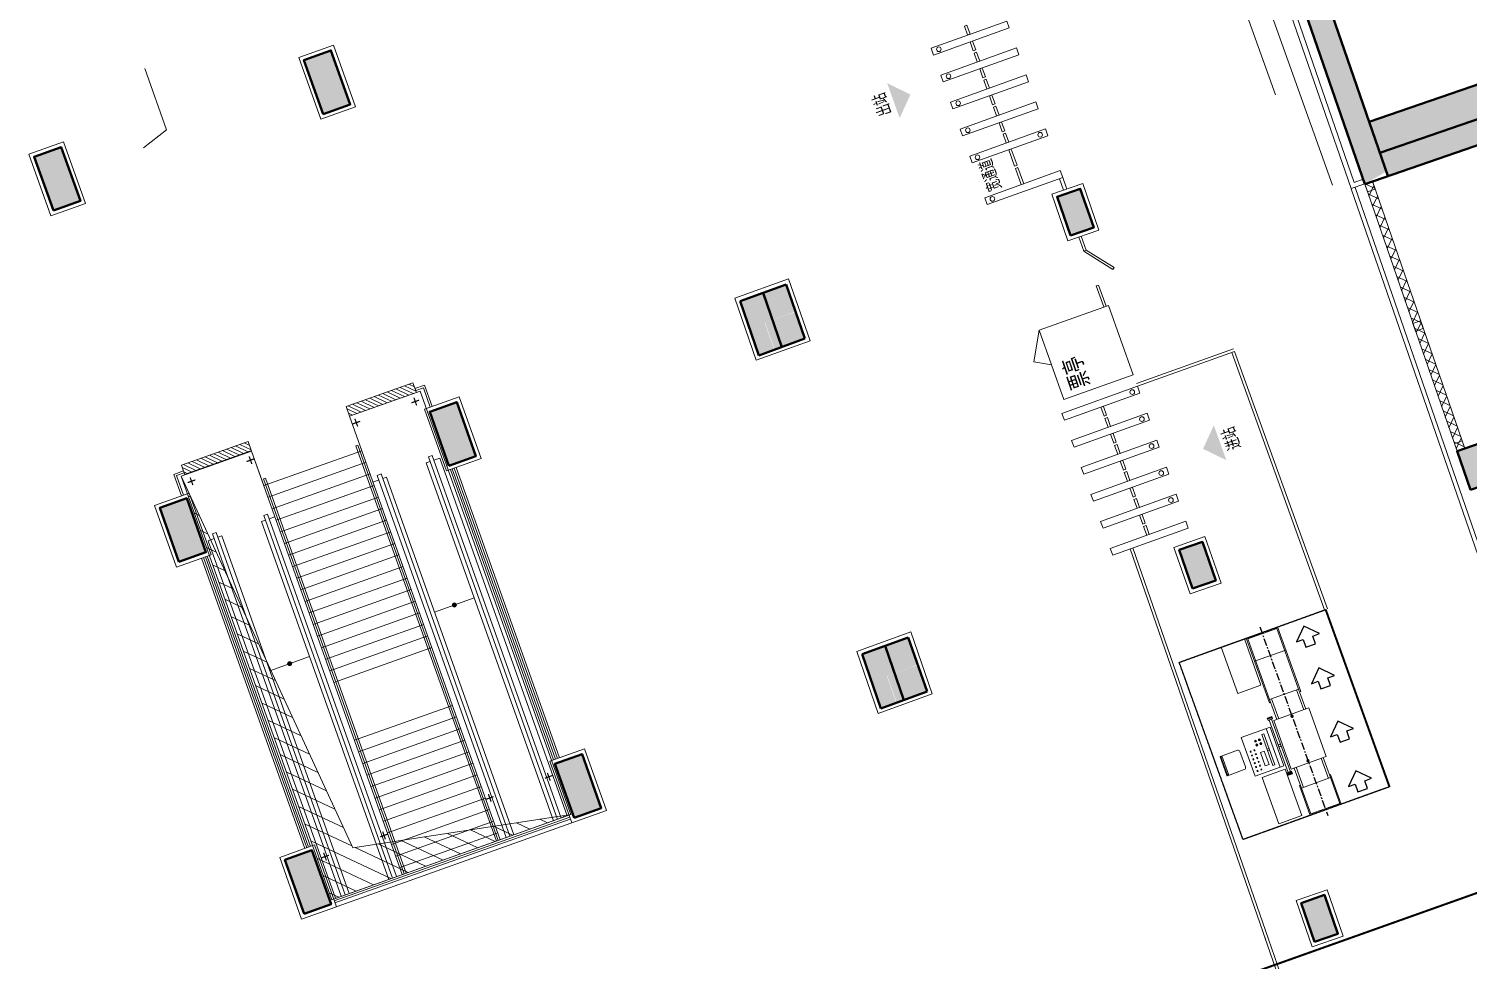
# Model space of a CAD drawing. Header units: millimetres. Extents: x 395197 to 699875, y 745 to 708816.
# Drawn here: x 438967 to 474114, y 380964 to 403701 of the extents above; entities that cross this region are included whole.
import ezdxf

# ---------------------------------------------------------------- set-up
doc = ezdxf.new("R2010")
doc.units = ezdxf.units.MM
for name, pattern in [('CENTER', [2, 1.25, -0.25, 0.25, -0.25]), ('DASH', [0.35, 0.25, -0.1]), ('DIVIDE', [31.75, 12.7, -6.35, 0, -6.35, 0, -6.35])]:
    doc.linetypes.add(name, pattern=pattern)
for name, color, linetype, lineweight in [('1', 253, 'Continuous', 9), ('AFC设备', 6, 'Continuous', 9), ('COLUMN', 9, 'Continuous', 13), ('DIM_LEAD', 3, 'Continuous', 9), ('SPACE', 7, 'Continuous', 9), ('STAIR', 2, 'Continuous', 9), ('WALL', 6, 'Continuous', 20), ('WINDOW', 252, 'Continuous', 9), ('地墙', 4, 'Continuous', 40), ('填充', 252, 'Continuous', 9), ('孔洞', 30, 'Continuous', 9), ('扶手', 144, 'Continuous', 9), ('柱子装修层', 9, 'Continuous', 9), ('柱边', 250, 'Continuous', 40), ('离壁墙', 185, 'Continuous', 9), ('装修线', 5, 'Continuous', 20), ('设备－AFC', 2, 'Continuous', 9)]:
    doc.layers.add(name, color=color, linetype=linetype, lineweight=lineweight)
for name, color, linetype in [('afc标注', 255, 'Continuous'), ('CEN', 1, 'CENTER'), ('dash', 2, 'DASH'), ('DIM', 3, 'Continuous'), ('FT预埋件', 7, 'Continuous'), ('房间名', 51, 'Continuous'), ('挡烟', 5, 'DIVIDE'), ('柱', 9, 'Continuous'), ('细实线', 4, 'Continuous')]:
    doc.layers.add(name, color=color, linetype=linetype)
doc.styles.add('_HZTXT', font='txt1.shx', dxfattribs={"width": 0.7, "bigfont": 'HZTXT.shx'})

# ---------------------------------------------------------------- blocks, each defined once
blk = doc.blocks.new('_FZH')
blk.add_solid([(-0.5, -0.5), (0.5, -0.5), (-0.5, 0.5), (0.5, 0.5)])
blk = doc.blocks.new('ft')
at = {"linetype": 'ByBlock', "const_width": 30}
for points in [[(-100, 0), (100, 0)], [(0, -100), (0, 100)]]:
    blk.add_lwpolyline(points, dxfattribs=at)
blk = doc.blocks.new('操作台')
at = {"layer": '1'}
for p, q in [((-21, -2583), (-21, -1833)), ((-21, -1833), (979, -1833)), ((979, -2583), (979, -1833)), ((79, -2333), (879, -2333)), ((79, -2383), (79, -2333)), ((79, -2383), (879, -2383)), ((196, -2151), (161, -2115)), ((161, -2151), (196, -2115)), ((161, -2251), (196, -2215)), ((196, -2251), (161, -2215)), ((261, -2151), (296, -2115)), ((296, -2151), (261, -2115)), ((296, -2251), (261, -2215)), ((261, -2251), (296, -2215)), ((459, -2383), (459, -2333)), ((479, -2253), (479, -2153)), ((479, -2153), (829, -2153)), ((479, -2253), (829, -2253)), ((499, -2383), (499, -2333)), ((829, -2253), (829, -2153)), ((879, -2383), (879, -2333)), ((-21, -2483), (979, -2483)), ((-21, -2583), (979, -2583))]:
    blk.add_line(p, q, dxfattribs=at)
for points in [[(364, -1923), (394, -1923), (394, -1943), (364, -1943)], [(364, -2023), (394, -2023), (394, -2043), (364, -2043)], [(464, -1923), (494, -1923), (494, -1943), (464, -1943)], [(464, -2023), (494, -2023), (494, -2043), (464, -2043)], [(564, -1923), (594, -1923), (594, -1943), (564, -1943)], [(564, -2023), (594, -2023), (594, -2043), (564, -2043)], [(664, -1923), (694, -1923), (694, -1943), (664, -1943)], [(664, -2023), (694, -2023), (694, -2043), (664, -2043)], [(764, -1923), (794, -1923), (794, -1943), (764, -1943)], [(764, -2023), (794, -2023), (794, -2043), (764, -2043)], [(864, -1923), (894, -1923), (894, -1943), (864, -1943)], [(864, -2023), (894, -2023), (894, -2043), (864, -2043)]]:
    blk.add_lwpolyline(points, close=True, dxfattribs=at)
for centre in [(179, -2133), (279, -2133), (179, -2233), (279, -2233)]:
    blk.add_circle(centre, 25, dxfattribs=at)
blk = doc.blocks.new('椅子')
at = {"layer": '1'}
for p, q in [((370, -3115), (370, -3555)), ((420, -3065), (820, -3065)), ((870, -3115), (870, -3555)), ((370, -3515), (870, -3515)), ((370, -3555), (370, -3555)), ((380, -3545), (860, -3545)), ((380, -3565), (860, -3565)), ((390, -3515), (390, -3545)), ((850, -3515), (850, -3545)), ((870, -3555), (870, -3555))]:
    blk.add_line(p, q, dxfattribs=at)
for centre, radius, start, end in [((420, -3115), 50, 90, 180), ((820, -3115), 50, 0, 90), ((380, -3555), 10, 90, 180), ((380, -3555), 10, 180, 270), ((860, -3555), 10, 0, 90), ((860, -3555), 10, 270, 0)]:
    blk.add_arc(centre, radius, start, end, dxfattribs=at)
blk = doc.blocks.new('桌子')
at = {"layer": '1'}
for p, q in [((-422, -2201), (-1622, -2201)), ((-1622, -2201), (-1622, -2801)), ((-422, -2201), (-422, -2801)), ((-422, -2801), (-1622, -2801))]:
    blk.add_line(p, q, dxfattribs=at)
blk = doc.blocks.new('ce')
at = {"layer": '1'}
for points in [[(165150, -60085, 1), (165210, -60085, 1)], [(166310, -60085, 1), (166370, -60085, 1)]]:
    blk.add_hatch(color=256, dxfattribs=at).paths.add_polyline_path(points)
at = {"layer": '细实线'}
h = blk.add_hatch(dxfattribs=at)
h.set_pattern_fill('ACAD_ISO06W100', color=256, scale=5, style=0)
h.set_pattern_definition([(180, (166338.278, -61681.211), (6e-10, -25), [120, -15, 2.5, -15, 2.5, -32.5]), (180, (166338.278, -61681.211), (6e-10, -25), [-170, 2.5, -15])])
h.paths.add_polyline_path([(165078, -59620), (165078, -59500), (165018, -59500), (165018, -59620)])
h = blk.add_hatch(dxfattribs=at)
h.set_pattern_fill('ACAD_ISO06W100', color=256, scale=5, style=0)
h.set_pattern_definition([(180, (166438.278, -61681.211), (6e-10, -25), [120, -15, 2.5, -15, 2.5, -32.5]), (180, (166438.278, -61681.211), (6e-10, -25), [-170, 2.5, -15])])
h.paths.add_polyline_path([(166500, -59619), (166500, -59499), (166440, -59499), (166440, -59619)])
at = {"layer": '1'}
for p, q in [((163910, -60490), (163910, -59680)), ((164685, -59680), (163910, -59680)), ((163940, -60460), (163940, -59710)), ((164610, -59710), (163940, -59710)), ((164610, -60460), (164610, -59710)), ((165130, -59710), (164610, -59710)), ((164685, -59710), (164685, -59680)), ((165018, -59620), (165018, -59500)), ((165018, -59500), (165078, -59500)), ((165018, -59620), (165078, -59620)), ((165078, -59620), (165078, -59500)), ((165768, -59530), (165078, -59530)), ((165078, -59530), (165078, -59590)), ((165078, -59590), (166440, -59590)), ((165130, -59630), (165130, -60540)), ((166390, -59630), (165130, -59630)), ((165768, -59530), (166440, -59530)), ((166390, -59630), (166390, -60540)), ((166390, -59710), (166910, -59710)), ((166440, -59619), (166440, -59499)), ((166440, -59499), (166500, -59499)), ((166440, -59590), (166440, -59530)), ((166440, -59619), (166500, -59619)), ((166500, -59619), (166500, -59499)), ((166835, -59680), (168510, -59680)), ((166835, -59710), (166835, -59680)), ((166910, -60460), (166910, -59710)), ((166910, -60460), (166910, -59710)), ((166910, -59710), (168480, -59710)), ((167910, -60490), (167910, -59680)), ((168480, -60460), (168480, -59710)), ((168510, -60490), (168510, -59680)), ((165130, -59760), (164610, -59760)), ((166390, -59760), (166910, -59760)), ((165130, -60410), (164610, -60410)), ((166390, -60410), (166910, -60410)), ((164685, -60490), (163910, -60490)), ((164610, -60460), (163940, -60460)), ((165130, -60460), (164610, -60460)), ((164685, -60460), (164685, -60490)), ((166390, -60540), (165130, -60540)), ((166390, -60460), (166910, -60460)), ((166835, -60460), (166835, -60490)), ((166835, -60490), (168510, -60490)), ((166910, -60460), (168480, -60460))]:
    blk.add_line(p, q, dxfattribs=at)
at = {"layer": '1', "const_width": 50}
blk.add_lwpolyline([(168510, -61741), (163910, -61741)], dxfattribs=at)
at = {"layer": '1'}
for centre in [(165768, -59560), (165180, -60085), (166340, -60085)]:
    blk.add_circle(centre, 30, dxfattribs=at)
at = {"layer": 'CEN', "ltscale": 150}
blk.add_line((168660, -60085), (163760, -60085), dxfattribs=at)
at = {"layer": 'dash'}
blk.add_lwpolyline([(168510, -61741), (163910, -61741), (163910, -57941), (168510, -57941)], close=True, dxfattribs=at)
at = {"layer": '柱', "color": 4, "ltscale": 0.002}
for points in [[(164255, -60799), (164255, -60974), (164055, -60974), (164055, -61224), (164255, -61224), (164255, -61399), (164555, -61099), (164255, -60799)], [(165546, -60799), (165546, -60974), (165346, -60974), (165346, -61224), (165546, -61224), (165546, -61399), (165846, -61099), (165546, -60799)], [(166926, -60799), (166926, -60974), (166726, -60974), (166726, -61224), (166926, -61224), (166926, -61399), (167226, -61099), (166926, -60799)], [(168008, -60799), (168008, -60974), (167808, -60974), (167808, -61224), (168008, -61224), (168008, -61399), (168308, -61099), (168008, -60799)]]:
    blk.add_lwpolyline(points, dxfattribs=at)
at = {"layer": '1', "rotation": 180.0000000014163}
for p in [(163557, -61691), (166888, -61831)]:
    blk.add_blockref('桌子', p, dxfattribs=at)
at = {"layer": '1', "xscale": -1, "rotation": 1.41622713556444e-09}
blk.add_blockref('操作台', (166247, -56908), dxfattribs=at)
at = {"layer": 'DIM', "rotation": 180.0000000014163}
blk.add_blockref('椅子', (166378, -61663), dxfattribs=at)
blk = doc.blocks.new('A$C0DC64A90')
at = {"layer": 'WINDOW', "color": 0, "xscale": -1, "rotation": 180.1100451329657}
blk.add_blockref('ce', (-168998, -62608), dxfattribs=at)
blk = doc.blocks.new('_FZHK')
blk.add_lwpolyline([(-0.5, -0.5), (0.5, -0.5), (0.5, 0.5), (-0.5, 0.5)], close=True)

msp = doc.modelspace()

# ---------------------------------------------------------------- hatches: boundary and pattern name
at = {"layer": 'STAIR'}
h = msp.add_hatch(dxfattribs=at)
h.set_pattern_fill('ANSI31', color=256, scale=50, angle=109.5889, style=0)
h.set_pattern_definition([(154.588935, (-190821.625, 334639.43), (-34.060573, -71.695662), [])])
h.paths.add_polyline_path([(446717, 394479), (446801, 394244), (448431, 394824), (448347, 395059)])
at = {"layer": 'STAIR', "linetype": 'ByBlock'}
h = msp.add_hatch(dxfattribs=at)
h.set_pattern_fill('ANSI31', color=256, scale=50, angle=109.5889, style=0)
h.set_pattern_definition([(154.588935, (-194844.55, 333208.01), (-34.060573, -71.695662), [])])
h.paths.add_polyline_path([(442694, 393048), (442778, 392812), (444408, 393392), (444324, 393628)])
at = {"layer": 'STAIR'}
h = msp.add_hatch(color=256, dxfattribs=at)
h.paths.add_polyline_path([(449313, 389618, 0.414776), (449377, 389588, 0.0086), (449378, 389589), (449354, 389633)])
h.paths.add_polyline_path([(449313, 389618), (449354, 389633), (449330, 389675, 0.331348)])
h.paths.add_polyline_path([(449343, 389682, 0.072383), (449330, 389675), (449354, 389633), (449407, 389652, 0.414776)])
h.paths.add_polyline_path([(449354, 389633), (449378, 389589, 0.403616), (449407, 389652)])
h = msp.add_hatch(color=256, dxfattribs=at)
h.paths.add_polyline_path([(445290, 388187, 0.414776), (445354, 388157, 0.0086), (445355, 388157), (445331, 388201)])
h.paths.add_polyline_path([(445290, 388187), (445331, 388201), (445307, 388244, 0.331348)])
h.paths.add_polyline_path([(445320, 388251, 0.072383), (445307, 388244), (445331, 388201), (445384, 388220, 0.414776)])
h.paths.add_polyline_path([(445331, 388201), (445355, 388157, 0.403616), (445384, 388220)])
at = {"layer": '填充'}
h = msp.add_hatch(dxfattribs=at)
h.set_pattern_fill('钢筋混凝土', color=252, scale=150, angle=109.699, style=0)
h.set_pattern_definition([(154.58894, (692789.2, 369692.2), (-160.9161, -338.71967), []), (159.58894, (692789.2, 369692.2), (-272.033, 1045.1785), [112.5, -1237.5]), (104.58894, (692789.2, 369692.2), (-993.2067, -574.362), [90, -990]), (210.04034, (692766.5, 369779.3), (-1265.2394, 470.8176), [95.6103, -1051.713]), (155.77314, (692506.6, 369591.6), (-302.8116, 1591.4475), [168.75, -1856.25]), (206.2245, (692481.3, 369724.2), (-1846.653, 830.962), [143.415, -1577.57]), (100.7731, (692506.6, 369591.6), (-1846.654, 830.96), [135, -1485]), (130.58894, (692526.9, 369758.1), (268.787, 1046.018), [112.5, -1237.5]), (75.58894, (692526.9, 369758.1), (-1147.1343, -20.832), [90, -990]), (181.04034, (692549.3, 369845.3), (-878.3464, 1025.1866), [95.6103, -1051.713]), (147.08894, (692789.2, 369692.2), (-476.5553, -150.2297), [0, -978, 0, -1005, 0, -993.75]), (117.08894, (692789.2, 369692.2), (-689.6749, 173.4141), [0, -573, 0, -955.5, 0, -378.75]), (77.08894, (692901.36, 369377.07), (-236.5875, 765.7319), [0, -375, 0, -1170, 0, -1552.5]), (67.08894, (692951.65, 369235.75), (-434.7536, 773.8057), [0, -487.5, 0, -777, 0, -1102.5])])
h.paths.add_polyline_path([(491387, 360909), (491764, 361043), (489319, 367916), (489050, 368691), (488672, 368561), (488941, 367783)])
h.paths.add_polyline_path([(488345, 369506), (488723, 369636), (486068, 377315), (485690, 377184)])
h.paths.add_polyline_path([(483086, 385934), (482708, 385804), (485363, 378129), (485741, 378260)])
h.paths.add_polyline_path([(480105, 394554), (479727, 394423), (482382, 386749), (482760, 386880)])
h.paths.add_polyline_path([(477542, 401966), (477164, 401836), (479400, 395368), (479778, 395499)])
h.paths.add_polyline_path([(476975, 401770), (476778, 402337), (471959, 400670), (472155, 400103)])
h.paths.add_polyline_path([(471586, 399913), (472116, 400215), (470309, 405441), (469742, 405245)])
h = msp.add_hatch(dxfattribs=at)
h.set_pattern_fill('钢筋混凝土', color=252, scale=150, angle=109.699, style=0)
h.set_pattern_definition([(154.58904, (500123.8, 335762.74), (-160.9155, -338.72), []), (159.589, (500123.8, 335762.7), (-272.035, 1045.178), [112.5, -1237.5]), (104.589, (500123.8, 335762.7), (-993.206, -574.364), [90, -990]), (210.0404, (500101.1, 335849.8), (-1265.24, 470.815), [95.61, -1051.713]), (155.7732, (499841.2, 335662.2), (-302.815, 1591.447), [168.75, -1856.25]), (206.2246, (499816, 335794.8), (-1846.655, 830.958), [143.415, -1577.57]), (100.7732, (499841.2, 335662.2), (-1846.655, 830.957), [135, -1485]), (130.589, (499861.5, 335828.6), (268.785, 1046.018), [112.5, -1237.5]), (75.589, (499861.5, 335828.6), (-1147.134, -20.834), [90, -990]), (181.0404, (499883.9, 335915.8), (-878.348, 1025.185), [95.61, -1051.713]), (147.08904, (500123.8, 335762.74), (-476.555, -150.2306), [0, -978, 0, -1005, 0, -993.75]), (117.08904, (500123.8, 335762.74), (-689.6752, 173.4128), [0, -573, 0, -955.5, 0, -378.75]), (77.08904, (500235.94, 335447.6), (-236.589, 765.7315), [0, -375, 0, -1170, 0, -1552.5]), (67.089, (500286.2, 335306.3), (-434.755, 773.805), [0, -487.5, 0, -777, 0, -1102.5])])
h.paths.add_polyline_path([(490451, 368313), (478218, 403682), (471697, 401426), (471826, 401054), (471826, 401054), (471959, 400670), (477345, 402533), (477542, 401966), (488723, 369636), (488723, 369636), (489050, 368691), (489319, 367916), (491764, 361043), (491764, 361043), (492099, 360101), (494822, 352451), (494822, 352451), (495157, 351509), (500521, 336435), (500521, 336435), (500857, 335493), (503371, 328427), (503371, 328427), (503707, 327485), (506221, 320419), (506221, 320419), (506556, 319477), (506556, 319477), (511887, 304497), (511322, 304296), (499734, 300172), (499734, 300172), (499168, 299971), (493186, 297842), (493454, 297088), (513286, 304146)])
for points in [[(464643, 399795), (464076, 399599), (464403, 398654), (464970, 398850)], [(474409, 393585), (473842, 393389), (474169, 392444), (474736, 392640)], [(467624, 391175), (467057, 390979), (467384, 390034), (467951, 390230)], [(470605, 382556), (470038, 382360), (470365, 381415), (470932, 381611)]]:
    msp.add_hatch(color=252, dxfattribs=at).paths.add_polyline_path(points)
at = {"layer": '填充', "extrusion": (9.535e-06, -2.67938e-05, 1)}
h = msp.add_hatch(dxfattribs=at)
h.set_pattern_fill('ANSI37', color=252, scale=120, angle=109.699, style=0)
h.set_pattern_definition([(154.58894, (132241, 225374.76), (-81.74536, -172.0696), []), (244.58894, (132241, 225374.76), (172.0696, -81.74536), [])])
h.paths.add_polyline_path([(473842, 393389), (474031, 393455), (471775, 399978), (471586, 399913)])
at = {"layer": '填充'}
h = msp.add_hatch(color=252, dxfattribs=at)
h.paths.add_polyline_path([(456949, 396526), (457177, 395868), (457920, 396136), (457694, 396789)])
h.paths.add_polyline_path([(456334, 397051), (456563, 396389), (456939, 396524), (456710, 397185)])
h.paths.add_polyline_path([(456563, 396389), (456791, 395727), (457168, 395862), (456939, 396524)])
h.paths.add_polyline_path([(457504, 396726), (457690, 396801), (457461, 397462), (456710, 397185), (456939, 396524)])
h = msp.add_hatch(color=252, dxfattribs=at)
h.paths.add_polyline_path([(459930, 387906), (460158, 387249), (460901, 387516), (460675, 388169)])
h.paths.add_polyline_path([(459315, 388431), (459544, 387769), (459920, 387904), (459691, 388566)])
h.paths.add_polyline_path([(459544, 387769), (459772, 387108), (460149, 387242), (459920, 387904)])
h.paths.add_polyline_path([(460485, 388106), (460671, 388181), (460442, 388843), (459691, 388566), (459920, 387904)])
at = {"layer": '孔洞'}
h = msp.add_hatch(dxfattribs=at)
h.set_pattern_fill('ANSI31', color=8, scale=200, angle=109.809, style=0)
h.set_pattern_definition([(154.80903, (452090.5, 499884.67), (-135.1397, -287.3039), [])])
h.paths.add_polyline_path([(442684, 392779), (446363, 382440), (452204, 384519), (446878, 383709)])

# ---------------------------------------------------------------- linework, layer by layer
msp.add_line((444389, 393386, 0), (442797, 392819, 0))
at = {"layer": 'AFC设备', "color": 2}
for p, q in [((463635, 396344, 0), (463507, 395569, 0)), ((463507, 395569, 0), (463939, 395496, 0))]:
    msp.add_line(p, q, dxfattribs=at)
at = {"layer": 'AFC设备', "color": 2, "elevation": 0}
msp.add_lwpolyline([(463635, 396344), (464242, 394649), (465937, 395256), (465330, 396950)], close=True, dxfattribs=at)
at = {"layer": 'DIM_LEAD', "color": 0}
for p, q in [((468232, 405372, 0), (469407, 402091, 0)), ((469196, 404365, 0), (470800, 399885, 0))]:
    msp.add_line(p, q, dxfattribs=at)
at = {"layer": 'DIM_LEAD', "linetype": 'ByBlock'}
for p, q in [((442333, 401232, 0), (441797, 402728, 0)), ((441764, 400796, 0), (442333, 401232, 0))]:
    msp.add_line(p, q, dxfattribs=at)
at = {"layer": 'STAIR'}
for p, q in [((448412, 394817, 0), (446819, 394251, 0)), ((450480, 383905, 0), (446801, 394244, 0)), ((444408, 393392, 0), (448087, 383054, 0)), ((444707, 392550, 0), (447100, 393401, 0)), ((444808, 392267, 0), (447201, 393119, 0)), ((448672, 393102, 0), (448766, 393136, 0)), ((448672, 393102, 0), (451780, 384368, 0)), ((448820, 393282, 0), (448726, 393249, 0)), ((448726, 393249, 0), (451874, 384401, 0)), ((448820, 393282, 0), (451969, 384435, 0)), ((448860, 393169, 0), (449001, 393220, 0)), ((449001, 393220, 0), (452110, 384485, 0)), ((444909, 391985, 0), (447302, 392836, 0)), ((447373, 392637, 0), (447514, 392687, 0)), ((447568, 392834, 0), (447474, 392800, 0)), ((450621, 383955, 0), (447474, 392800, 0)), ((450715, 383989, 0), (447568, 392834, 0)), ((447608, 392721, 0), (447702, 392755, 0)), ((450810, 384022, 0), (447702, 392755, 0)), ((445009, 391702, 0), (447402, 392554, 0)), ((445110, 391419, 0), (447503, 392271, 0)), ((445210, 391137, 0), (447603, 391988, 0)), ((444649, 391670, 0), (444743, 391704, 0)), ((444649, 391670, 0), (447757, 382936, 0)), ((444797, 391851, 0), (444703, 391817, 0)), ((444703, 391817, 0), (447851, 382970, 0)), ((444797, 391851, 0), (447946, 383003, 0)), ((444837, 391738, 0), (444978, 391788, 0)), ((445311, 390854, 0), (447704, 391706, 0)), ((447680, 391772, 0), (450480, 383905, 0)), ((443350, 391205, 0), (443491, 391256, 0)), ((446457, 382474, 0), (443350, 391205, 0)), ((443545, 391403, 0), (443451, 391369, 0)), ((446598, 382524, 0), (443451, 391369, 0)), ((446693, 382557, 0), (443545, 391403, 0)), ((443585, 391289, 0), (443679, 391323, 0)), ((446787, 382591, 0), (443679, 391323, 0)), ((445411, 390572, 0), (447805, 391423, 0)), ((445512, 390289, 0), (447905, 391140, 0)), ((445613, 390006, 0), (448006, 390858, 0)), ((445713, 389724, 0), (448106, 390575, 0)), ((445814, 389441, 0), (448207, 390292, 0)), ((445914, 389158, 0), (448307, 390010, 0)), ((449845, 389808, 0), (448875, 389462, 0)), ((446015, 388876, 0), (448408, 389727, 0)), ((446116, 388593, 0), (448509, 389445, 0)), ((446216, 388310, 0), (448609, 389162, 0)), ((446317, 388028, 0), (448710, 388879, 0)), ((446417, 387745, 0), (448810, 388597, 0)), ((445822, 388376, 0), (444852, 388031, 0)), ((446920, 386332, 0), (449313, 387183, 0)), ((447021, 386049, 0), (449414, 386901, 0)), ((447121, 385767, 0), (449514, 386618, 0)), ((447222, 385484, 0), (449615, 386336, 0)), ((447323, 385201, 0), (449716, 386053, 0)), ((447423, 384919, 0), (449816, 385770, 0)), ((447524, 384636, 0), (449917, 385488, 0)), ((447624, 384354, 0), (450017, 385205, 0)), ((447725, 384071, 0), (450118, 384922, 0)), ((447825, 383788, 0), (450218, 384640, 0)), ((447926, 383506, 0), (450319, 384357, 0)), ((448027, 383223, 0), (450420, 384074, 0))]:
    msp.add_line(p, q, dxfattribs=at)
at = {"layer": 'STAIR', "elevation": 0}
msp.add_lwpolyline([(446717, 394479), (448347, 395059), (448431, 394824), (446801, 394244)], close=True, dxfattribs=at)
at = {"layer": 'STAIR', "linetype": 'ByBlock', "elevation": 0}
msp.add_lwpolyline([(442694, 393048), (444324, 393628), (444408, 393392), (442778, 392812)], close=True, dxfattribs=at)
at = {"layer": 'STAIR'}
for centre in [(449360, 389635, 0), (445337, 388204, 0)]:
    msp.add_circle(centre, 50, dxfattribs=at)
at = {"layer": 'WALL', "extrusion": (9.535e-06, -2.67938e-05, 1), "elevation": -6}
for points in [[(473842, 393389), (471586, 399913)], [(474031, 393455), (471775, 399978)]]:
    msp.add_lwpolyline(points, dxfattribs=at)
at = {"layer": '地墙', "ltscale": 5}
for p, q in [((471588, 399907, 0), (469742, 405245, 0)), ((472153, 400109, 0), (470636, 404496, 0)), ((478218, 403682, 0), (471697, 401426, 0)), ((477345, 402533, 0), (471959, 400670, 0)), ((477164, 401836, 0), (471588, 399907, 0)), ((456334, 397051, 0), (457461, 397462, 0)), ((457356, 395930, 0), (456898, 397253, 0)), ((457919, 396139, 0), (457461, 397462, 0)), ((456791, 395727, 0), (456334, 397051, 0)), ((456791, 395727, 0), (457919, 396139, 0)), ((459315, 388431, 0), (460442, 388843, 0)), ((460900, 387520, 0), (460442, 388843, 0)), ((459772, 387108, 0), (459315, 388431, 0)), ((460337, 387310, 0), (459880, 388634, 0)), ((459772, 387108, 0), (460900, 387520, 0))]:
    msp.add_line(p, q, dxfattribs=at)
at = {"layer": '地墙', "ltscale": 5, "elevation": 0}
msp.add_lwpolyline([(474169, 392444), (473842, 393389), (474409, 393585), (474736, 392640)], close=True, dxfattribs=at)
at = {"layer": '填充', "linetype": 'ByBlock', "extrusion": (9.535e-06, -2.67938e-05, 1), "elevation": -6}
for points in [[(471775, 399978), (471586, 399913)], [(474031, 393455), (473842, 393389)]]:
    msp.add_lwpolyline(points, dxfattribs=at)
at = {"layer": '孔洞', "elevation": 0}
for points in [[(444408, 393392), (444707, 392550), (447100, 393401), (446801, 394244), (448525, 394857), (452204, 384519), (446363, 382440), (442684, 392779), (444408, 393392)], [(442684, 392779), (446878, 383709), (452204, 384519)]]:
    msp.add_lwpolyline(points, dxfattribs=at)
at = {"layer": '房间名'}
for points in [[(460232, 401520, 0), (459926, 402375, 0), (460494, 402096, 0)], [(468209, 393169, 0), (467903, 394024, 0), (467640, 393447, 0)]]:
    msp.add_solid(points, dxfattribs=at)
at = {"layer": '扶手'}
for p, q in [((448771, 394463, 0), (448602, 394938, 0)), ((448818, 394480, 0), (448633, 395002, 0)), ((447001, 393534, 0), (446954, 393517, 0)), ((446954, 393517, 0), (450385, 383871, 0)), ((447001, 393534, 0), (450432, 383888, 0)), ((451829, 385871, 0), (449308, 392956, 0)), ((451876, 385888, 0), (449355, 392973, 0)), ((442694, 392301, 0), (442509, 392823, 0)), ((442742, 392317, 0), (442573, 392792, 0)), ((444701, 392716, 0), (444749, 392733, 0)), ((444701, 392716, 0), (448134, 383070, 0)), ((444749, 392733, 0), (448181, 383087, 0)), ((445752, 383709, 0), (443231, 390793, 0)), ((445799, 383725, 0), (443278, 390810, 0)), ((452174, 384455, 0), (446427, 382410, 0)), ((452190, 384408, 0), (446443, 382363, 0))]:
    msp.add_line(p, q, dxfattribs=at)
at = {"layer": '扶手', "elevation": 0}
for points in [[(448633, 395002), (448397, 394918)], [(448602, 394938), (448414, 394871)], [(442744, 392907), (442509, 392823)], [(442761, 392860), (442573, 392792)]]:
    msp.add_lwpolyline(points, dxfattribs=at)
at = {"layer": '挡烟', "linetype": 'DASH', "const_width": 50, "elevation": 0}
msp.add_lwpolyline([(476847, 383502), (442024, 371109)], dxfattribs=at)
at = {"layer": '柱子装修层'}
for p, q in [((485601, 358319, 0), (471257, 399793, 0)), ((485695, 358353, 0), (471351, 399825, 0)), ((457520, 397597, 0), (456203, 397121, 0)), ((458043, 396085, 0), (457520, 397597, 0)), ((456726, 395609, 0), (456203, 397121, 0)), ((458043, 396085, 0), (456726, 395609, 0)), ((460501, 388977, 0), (459184, 388502, 0)), ((461024, 387465, 0), (460501, 388977, 0)), ((459707, 386990, 0), (459184, 388502, 0)), ((461024, 387465, 0), (459707, 386990, 0))]:
    msp.add_line(p, q, dxfattribs=at)
at = {"layer": '柱子装修层', "elevation": 0}
for points in [[(445557, 402999), (446404, 403302), (446944, 401796), (446096, 401492), (445557, 402999)], [(446157, 401620), (445685, 402938), (446344, 403174), (446816, 401856)], [(439506, 399133), (438967, 400639), (439814, 400943), (440353, 399436)], [(439567, 399261), (439095, 400579), (439754, 400815), (440226, 399497)], [(464705, 399922), (463949, 399660), (464341, 398526), (465097, 398788)], [(449166, 392906), (448630, 394413), (449478, 394715), (450014, 393207)], [(449227, 393033), (448758, 394352), (449417, 394587), (449886, 393268)], [(442571, 390559), (442035, 392066), (442883, 392368), (443419, 390860)], [(442632, 390686), (442163, 392005), (442822, 392240), (443292, 390921)], [(467686, 391303), (466930, 391041), (467322, 389907), (468078, 390168)], [(452224, 384313), (451687, 385821), (452535, 386122), (453072, 384615)], [(452285, 384441), (451815, 385760), (452475, 385995), (452944, 384676)], [(445629, 381966), (445093, 383474), (445941, 383776), (446477, 382268)], [(445690, 382094), (445220, 383413), (445880, 383648), (446349, 382329)], [(470667, 382683), (469911, 382422), (470303, 381288), (471059, 381549)]]:
    msp.add_lwpolyline(points, close=True, dxfattribs=at)
at = {"layer": '柱边', "ltscale": 5, "elevation": 0}
for points in [[(446157, 401620), (445685, 402938), (446344, 403174), (446816, 401856)], [(439567, 399261), (439095, 400579), (439754, 400815), (440226, 399497)], [(449227, 393033), (448758, 394352), (449417, 394587), (449886, 393268)], [(442632, 390686), (442163, 392005), (442822, 392240), (443292, 390921)], [(452285, 384441), (451815, 385760), (452475, 385995), (452944, 384676)], [(445690, 382094), (445220, 383413), (445880, 383648), (446349, 382329)]]:
    msp.add_lwpolyline(points, close=True, dxfattribs=at)
at = {"layer": '柱边', "linetype": 'ByBlock', "elevation": 0}
for points in [[(464403, 398654), (464076, 399599), (464643, 399795), (464970, 398850)], [(467384, 390034), (467057, 390979), (467624, 391175), (467951, 390230)], [(470365, 381415), (470038, 382360), (470605, 382556), (470932, 381611)]]:
    msp.add_lwpolyline(points, close=True, dxfattribs=at)
at = {"layer": '离壁墙'}
for p, q in [((471255, 399799, 0), (469411, 405130, 0)), ((471329, 399951, 0), (469567, 405047, 0))]:
    msp.add_line(p, q, dxfattribs=at)
at = {"layer": '离壁墙', "elevation": 0}
for points in [[(471547, 400026), (471329, 399951)], [(471586, 399913), (471255, 399799)]]:
    msp.add_lwpolyline(points, dxfattribs=at)
at = {"layer": '装修线'}
for p, q in [((451782, 385854, 0), (449260, 392939, 0)), ((445705, 383692, 0), (443184, 390777, 0)), ((445846, 383742, 0), (443325, 390827, 0)), ((452318, 384347, 0), (446383, 382235, 0)), ((452157, 384502, 0), (446410, 382457, 0))]:
    msp.add_line(p, q, dxfattribs=at)
at = {"layer": '装修线', "elevation": 0}
msp.add_lwpolyline([(449402, 392989), (451923, 385905)], dxfattribs=at)
at = {"layer": '设备－AFC'}
for p, q in [((464138, 400042, 0), (464236, 399760, 0)), ((464214, 400068, 0), (464311, 399786, 0)), ((464605, 398618, 0), (464729, 398273, 0)), ((464662, 398637, 0), (464785, 398294, 0)), ((464729, 398273, 0), (464785, 398294, 0)), ((464729, 398273, 0), (465433, 397823, 0)), ((464785, 398294, 0), (465468, 397874, 0)), ((465468, 397874, 0), (465435, 397824, 0)), ((465032, 397426, 0), (465088, 397446, 0)), ((465032, 397426, 0), (465217, 396910, 0)), ((465088, 397446, 0), (465273, 396930, 0)), ((466014, 395039, 0), (468387, 395889, 0)), ((466038, 394973, 0), (468411, 395823, 0)), ((468345, 395799, 0), (470609, 389514, 0)), ((468411, 395823, 0), (470675, 389538, 0)), ((465860, 391003, 0), (469172, 381456, 0)), ((465925, 391027, 0), (469239, 381479, 0)), ((469150, 381521, 0), (471945, 373465, 0)), ((469239, 381478, 0), (472011, 373489, 0))]:
    msp.add_line(p, q, dxfattribs=at)
at = {"layer": '设备－AFC', "elevation": 0}
for points in [[(461060, 403061), (462906, 403721), (462845, 403891), (461000, 403230)], [(461952, 403571), (461892, 403550), (461815, 403765), (461875, 403787)], [(461296, 402402), (463142, 403062), (463081, 403232), (461236, 402571)], [(462090, 403186), (462030, 403165), (461953, 403380), (462013, 403402)], [(462188, 402912), (462128, 402891), (462051, 403106), (462111, 403128)], [(461532, 401743), (463378, 402403), (463317, 402573), (461472, 401912)], [(462326, 402527), (462266, 402506), (462189, 402721), (462249, 402743)], [(462424, 402253), (462364, 402232), (462287, 402447), (462347, 402469)], [(461768, 401084), (463614, 401744), (463553, 401914), (461708, 401253)], [(462562, 401868), (462502, 401847), (462425, 402062), (462485, 402084)], [(462660, 401594), (462600, 401573), (462523, 401788), (462583, 401810)], [(462798, 401209), (462738, 401188), (462661, 401403), (462721, 401425)], [(462004, 400425), (463850, 401085), (463789, 401255), (461944, 400594)], [(463850, 401085), (462004, 400425), (461944, 400594), (463789, 401255)], [(462896, 400935), (462836, 400914), (462759, 401129), (462819, 401151)], [(463038, 400350), (463098, 400371), (462957, 400766), (462897, 400744)], [(464214, 400068), (462368, 399408), (462308, 399577), (464153, 400238)], [(462308, 399577), (464153, 400238), (464214, 400068), (462368, 399408)], [(462308, 399577), (464153, 400238), (464214, 400068), (462368, 399408)], [(464214, 400068), (462368, 399408), (462308, 399577), (464153, 400238)], [(464214, 400068), (462368, 399408), (462308, 399577), (464153, 400238)], [(462308, 399577), (464153, 400238), (464214, 400068), (462368, 399408)], [(462308, 399577), (464153, 400238), (464214, 400068), (462368, 399408)], [(464214, 400068), (462368, 399408), (462308, 399577), (464153, 400238)], [(463200, 399897), (463260, 399918), (463119, 400313), (463059, 400291)], [(464253, 394143), (466099, 394804), (466038, 394973), (464193, 394312)], [(465283, 394269), (465223, 394247), (465146, 394463), (465206, 394484)], [(464489, 393484), (466335, 394145), (466274, 394314), (464429, 393653)], [(465381, 393994), (465321, 393973), (465244, 394189), (465304, 394210)], [(464725, 392825), (466570, 393486), (466510, 393655), (464665, 392994)], [(465519, 393610), (465459, 393588), (465382, 393804), (465442, 393825)], [(465617, 393335), (465557, 393314), (465480, 393529), (465540, 393551)], [(464961, 392166), (466806, 392827), (466746, 392996), (464900, 392335)], [(465755, 392951), (465695, 392929), (465618, 393145), (465678, 393166)], [(465853, 392676), (465793, 392655), (465716, 392870), (465776, 392892)], [(465197, 391507), (467042, 392168), (466982, 392337), (465136, 391676)], [(465991, 392292), (465931, 392270), (465854, 392486), (465914, 392507)], [(466089, 392017), (466029, 391996), (465952, 392211), (466012, 392233)], [(465433, 390848), (467278, 391509), (467218, 391678), (465372, 391017)], [(466227, 391632), (466167, 391611), (466090, 391826), (466150, 391848)], [(466325, 391358), (466265, 391337), (466188, 391552), (466248, 391574)]]:
    msp.add_lwpolyline(points, close=True, dxfattribs=at)
at = {"layer": '设备－AFC'}
for centre in [(461188, 403201, 0), (461424, 402542, 0), (461660, 401883, 0), (461896, 401224, 0), (463662, 401113, 0), (462132, 400565, 0), (462496, 399548, 0), (465911, 394831, 0), (466147, 394172, 0), (466383, 393513, 0), (466619, 392854, 0), (466855, 392195, 0)]:
    msp.add_circle(centre, 56.9, dxfattribs=at)

# ---------------------------------------------------------------- block references
at = {"layer": 'COLUMN', "xscale": 1400, "yscale": 700.0000000000001, "zscale": 699.9999999999998}
for p, rotation in [((446250, 402397, 0), 109.6989807785361), ((439660, 400038, 0), 109.6989807785361), ((449322, 393810, 0), 109.5889350716816), ((442727, 391463, 0), 109.5889350716816), ((452380, 385218, 0), 109.5889350716816), ((445785, 382871, 0), 109.5889350716816)]:
    msp.add_blockref('_FZH', p, dxfattribs=dict(at, rotation=rotation))
at = {"layer": 'COLUMN', "linetype": 'ByBlock', "xscale": 199.9999999974324, "yscale": 199.9998667341929, "zscale": 199.9998667341928, "rotation": 109.0776883608444}
for p in [(471715, 399846, 33), (472891, 396445, 33), (473904, 393516, 32)]:
    msp.add_blockref('_FZHK', p, dxfattribs=at)
at = {"layer": 'FT预埋件', "linetype": 'ByBlock', "rotation": 109.698980389513}
for p in [(448403, 394602, 0), (446963, 394086, 0), (444380, 393170, 0), (442940, 392655, 0), (451664, 385441, 0), (450223, 384925, 0), (447641, 384009, 0), (446200, 383493, 0)]:
    msp.add_blockref('ft', p, dxfattribs=at)
at = {"layer": '填充', "color": 8, "linetype": 'ByBlock', "xscale": -1, "rotation": 289.9190708634515}
msp.add_blockref('A$C0DC64A90', (470938, 390279, 0), dxfattribs=at)

# ---------------------------------------------------------------- texts
at = {"layer": 'afc标注', "color": 0, "style": '_HZTXT', "width": 0.75}
msp.add_text('宽通道', height=350, rotation=109.699, dxfattribs=at).set_placement((462743, 399815, 0))
at = {"layer": 'afc标注', "style": '_HZTXT', "width": 0.8}
msp.add_text('票亭', height=500, rotation=109.0789, dxfattribs=at).set_placement((464918, 395018, 0))
at = {"layer": 'SPACE', "style": '_HZTXT', "width": 0.8}
for s, p in [('出站', (460063, 401649, 0)), ('进站', (468590, 393494, 0))]:
    msp.add_text(s, height=350, rotation=109.699, dxfattribs=at).set_placement(p)

doc.saveas('drawing.dxf')
